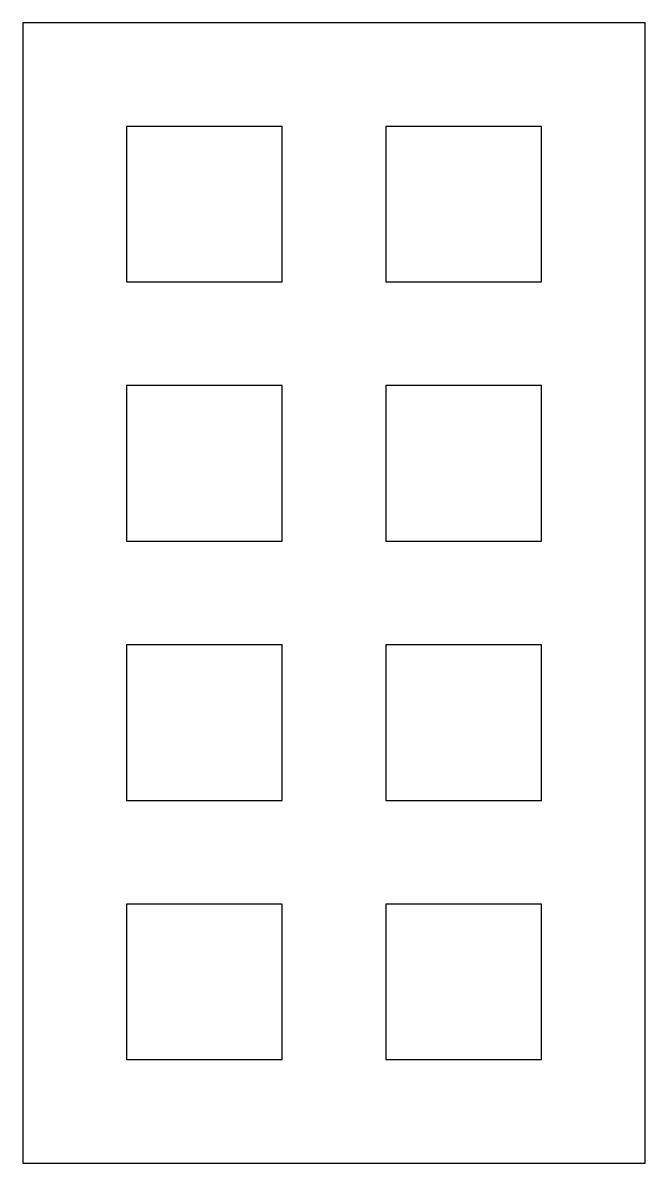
# Model space of a CAD drawing. Header units: millimetres. Extents: x 50 to 170, y 20 to 240.
import ezdxf

# ---------------------------------------------------------------- set-up
doc = ezdxf.new("R2010")
doc.units = ezdxf.units.MM

msp = doc.modelspace()

# ---------------------------------------------------------------- linework, layer by layer
for p, q in [((170, 240), (50, 240)), ((50, 240), (50, 20)), ((170, 20), (170, 240)), ((100, 220), (70, 220)), ((70, 220), (70, 190)), ((100, 190), (100, 220)), ((150, 220), (120, 220)), ((120, 220), (120, 190)), ((150, 190), (150, 220)), ((70, 190), (100, 190)), ((120, 190), (150, 190)), ((100, 170), (70, 170)), ((70, 170), (70, 140)), ((100, 140), (100, 170)), ((150, 170), (120, 170)), ((120, 170), (120, 140)), ((150, 140), (150, 170)), ((70, 140), (100, 140)), ((120, 140), (150, 140)), ((100, 120), (70, 120)), ((70, 120), (70, 90)), ((100, 90), (100, 120)), ((150, 120), (120, 120)), ((120, 120), (120, 90)), ((150, 90), (150, 120)), ((70, 90), (100, 90)), ((120, 90), (150, 90)), ((100, 70), (70, 70)), ((70, 70), (70, 40)), ((100, 40), (100, 70)), ((150, 70), (120, 70)), ((120, 70), (120, 40)), ((150, 40), (150, 70)), ((70, 40), (100, 40)), ((120, 40), (150, 40)), ((50, 20), (170, 20))]:
    msp.add_line(p, q)

doc.saveas('drawing.dxf')
